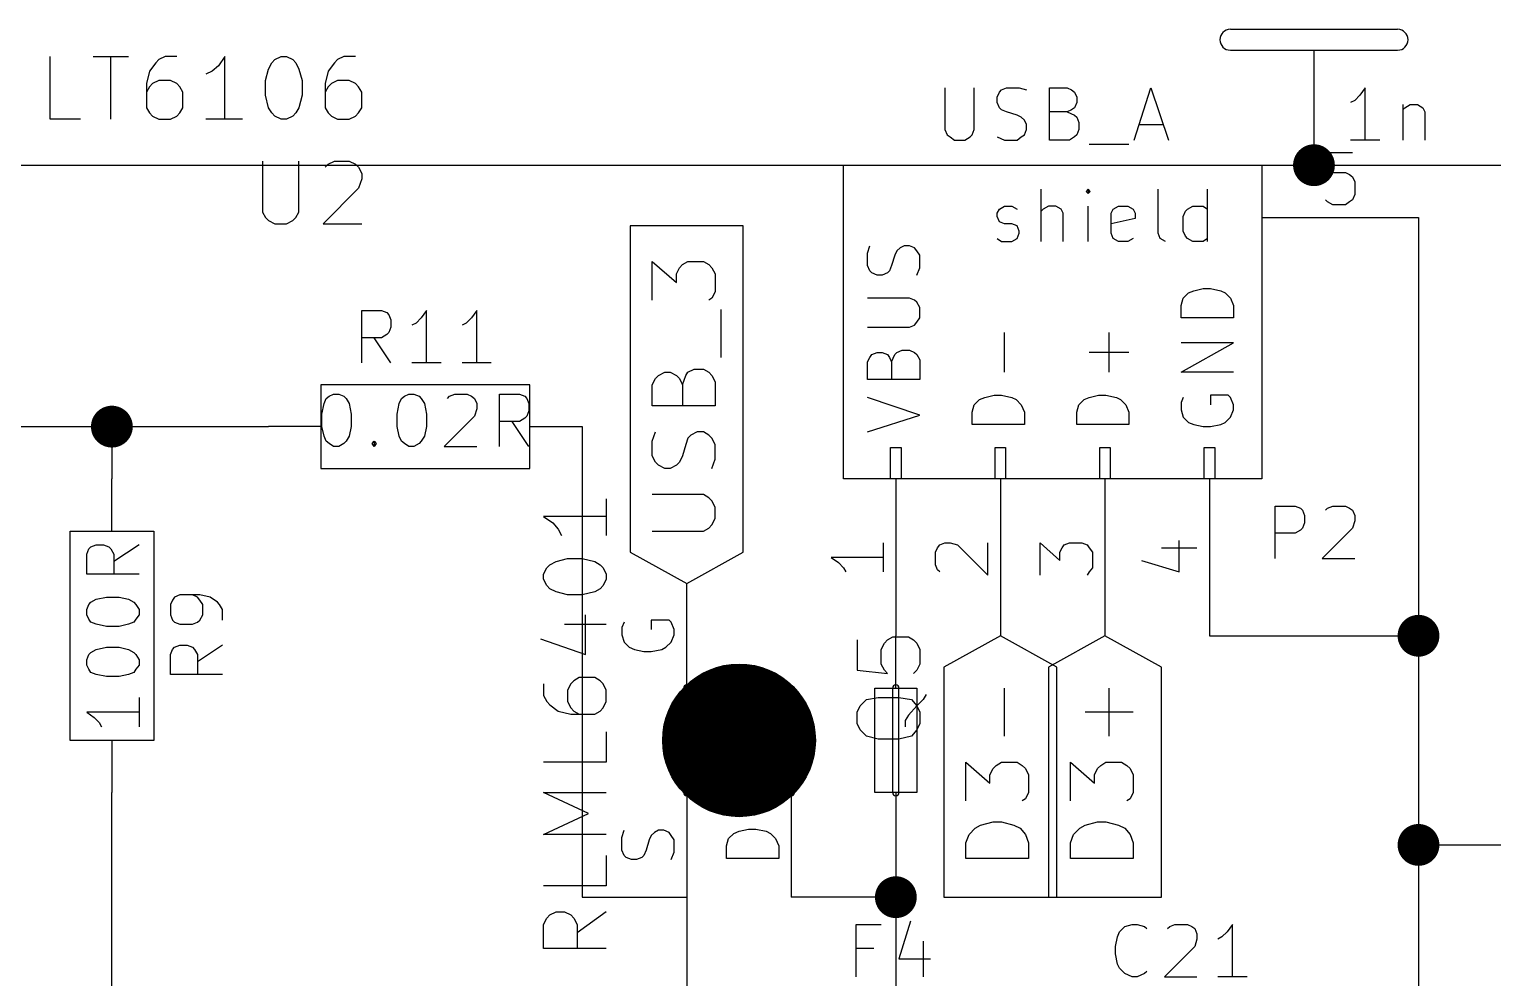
# Model space of a CAD drawing. Extents: x 10 to 287, y -200 to -10.
# Drawn here: x 189.76 to 225.32, y -83.24 to -60.2 of the extents above; entities that cross this region are included whole.
import ezdxf

# ---------------------------------------------------------------- set-up
doc = ezdxf.new("R2010")
doc.units = 0
doc.header["$MEASUREMENT"] = 0

msp = doc.modelspace()

# ---------------------------------------------------------------- linework, layer by layer
at = {"layer": 'Cyan 2'}
for p, q in [((190.271, -62.3824), (190.271, -60.8584)), ((191.313, -60.8584), (192.176, -60.8584)), ((191.745, -62.3824), (191.745, -60.8584)), ((192.837, -61.0108), (192.684, -61.214)), ((192.913, -60.9346), (192.837, -61.0108)), ((193.065, -60.8584), (192.913, -60.9346)), ((193.345, -60.8584), (193.065, -60.8584)), ((194.361, -61.087), (194.208, -61.214)), ((194.513, -60.8584), (194.361, -61.087)), ((194.513, -62.3824), (194.513, -60.8584)), ((195.504, -61.4426), (195.58, -61.1632)), ((195.58, -61.1632), (195.656, -61.0108)), ((195.656, -61.0108), (195.732, -60.9346)), ((195.732, -60.9346), (195.885, -60.8584)), ((195.885, -60.8584), (196.012, -60.8584)), ((196.012, -60.8584), (196.164, -60.9346)), ((196.164, -60.9346), (196.24, -61.0108)), ((196.24, -61.0108), (196.317, -61.1632)), ((196.317, -61.1632), (196.393, -61.4426)), ((197.18, -61.0108), (197.028, -61.214)), ((197.256, -60.9346), (197.18, -61.0108)), ((197.409, -60.8584), (197.256, -60.9346)), ((197.688, -60.8584), (197.409, -60.8584)), ((192.684, -61.214), (192.608, -61.5188)), ((192.608, -61.5188), (192.608, -62.103)), ((192.761, -61.5188), (192.684, -61.595)), ((192.913, -61.4426), (192.761, -61.5188)), ((193.192, -61.4426), (192.913, -61.4426)), ((193.345, -61.5188), (193.192, -61.4426)), ((193.421, -61.595), (193.345, -61.5188)), ((194.208, -61.214), (194.056, -61.2902)), ((195.504, -61.7982), (195.504, -61.4426)), ((196.393, -61.4426), (196.393, -61.7982)), ((197.028, -61.214), (196.952, -61.5188)), ((196.952, -61.5188), (196.952, -62.103)), ((197.104, -61.5188), (197.028, -61.595)), ((197.256, -61.4426), (197.104, -61.5188)), ((197.536, -61.4426), (197.256, -61.4426)), ((197.688, -61.5188), (197.536, -61.4426)), ((197.764, -61.595), (197.688, -61.5188)), ((192.684, -61.595), (192.608, -61.722)), ((193.497, -61.722), (193.421, -61.595)), ((193.497, -62.103), (193.497, -61.722)), ((195.58, -62.103), (195.504, -61.7982)), ((196.393, -61.7982), (196.317, -62.103)), ((197.028, -61.595), (196.952, -61.722)), ((197.841, -61.722), (197.764, -61.595)), ((197.841, -62.103), (197.841, -61.722)), ((212.014, -61.6204), (212.014, -62.6364)), ((212.725, -62.6364), (212.725, -61.6204)), ((213.284, -61.849), (213.335, -61.722)), ((213.284, -61.976), (213.284, -61.849)), ((213.335, -61.722), (213.385, -61.6712)), ((213.385, -61.6712), (213.512, -61.6204)), ((213.512, -61.6204), (213.817, -61.6204)), ((213.817, -61.6204), (213.995, -61.6712)), ((214.554, -62.8904), (214.554, -61.6204)), ((214.554, -61.6204), (214.986, -61.6204)), ((214.986, -61.6204), (215.087, -61.6712)), ((215.087, -61.6712), (215.163, -61.722)), ((215.163, -61.722), (215.214, -61.849)), ((215.214, -61.849), (215.214, -61.976)), ((216.611, -62.8904), (217.018, -61.6204)), ((217.018, -61.6204), (217.449, -62.8904)), ((222.098, -61.7982), (221.971, -61.9252)), ((222.225, -61.6204), (222.098, -61.7982)), ((222.225, -62.8904), (222.225, -61.6204)), ((192.608, -62.103), (192.684, -62.23)), ((192.684, -62.23), (192.761, -62.3062)), ((193.345, -62.3062), (193.421, -62.23)), ((193.421, -62.23), (193.497, -62.103)), ((195.656, -62.23), (195.58, -62.103)), ((195.732, -62.3062), (195.656, -62.23)), ((196.24, -62.23), (196.164, -62.3062)), ((196.317, -62.103), (196.24, -62.23)), ((196.952, -62.103), (197.028, -62.23)), ((197.028, -62.23), (197.104, -62.3062)), ((197.688, -62.3062), (197.764, -62.23)), ((197.764, -62.23), (197.841, -62.103)), ((213.335, -62.103), (213.284, -61.976)), ((213.385, -62.1538), (213.335, -62.103)), ((213.512, -62.2046), (213.385, -62.1538)), ((213.766, -62.2808), (213.512, -62.2046)), ((214.986, -62.2046), (214.554, -62.2046)), ((215.087, -62.1538), (214.986, -62.2046)), ((214.986, -62.2046), (215.163, -62.2808)), ((215.163, -62.103), (215.087, -62.1538)), ((215.214, -61.976), (215.163, -62.103)), ((221.971, -61.9252), (221.869, -61.976)), ((223.139, -62.0268), (223.139, -62.8904)), ((223.139, -62.1538), (223.19, -62.103)), ((223.19, -62.103), (223.317, -62.0268)), ((223.317, -62.0268), (223.495, -62.0268)), ((223.495, -62.0268), (223.622, -62.103)), ((223.622, -62.103), (223.672, -62.2046)), ((223.672, -62.2046), (223.672, -62.8904)), ((191.008, -62.3824), (190.271, -62.3824)), ((192.761, -62.3062), (192.913, -62.3824)), ((192.913, -62.3824), (193.192, -62.3824)), ((193.192, -62.3824), (193.345, -62.3062)), ((194.945, -62.3824), (194.056, -62.3824)), ((195.885, -62.3824), (195.732, -62.3062)), ((196.012, -62.3824), (195.885, -62.3824)), ((196.164, -62.3062), (196.012, -62.3824)), ((197.104, -62.3062), (197.256, -62.3824)), ((197.256, -62.3824), (197.536, -62.3824)), ((197.536, -62.3824), (197.688, -62.3062)), ((213.868, -62.3316), (213.766, -62.2808)), ((213.944, -62.4078), (213.868, -62.3316)), ((213.995, -62.5094), (213.944, -62.4078)), ((213.995, -62.6364), (213.995, -62.5094)), ((215.163, -62.2808), (215.214, -62.3316)), ((215.214, -62.3316), (215.265, -62.4586)), ((215.265, -62.4586), (215.265, -62.6364)), ((216.738, -62.5094), (217.322, -62.5094)), ((212.014, -62.6364), (212.065, -62.7634)), ((212.065, -62.7634), (212.141, -62.8142)), ((212.141, -62.8142), (212.242, -62.8904)), ((212.242, -62.8904), (212.496, -62.8904)), ((212.496, -62.8904), (212.623, -62.8142)), ((212.623, -62.8142), (212.674, -62.7634)), ((212.674, -62.7634), (212.725, -62.6364)), ((213.284, -62.8142), (213.462, -62.8904)), ((213.462, -62.8904), (213.766, -62.8904)), ((213.766, -62.8904), (213.868, -62.8142)), ((213.868, -62.8142), (213.944, -62.7634)), ((213.944, -62.7634), (213.995, -62.6364)), ((215.036, -62.8904), (214.554, -62.8904)), ((215.163, -62.8142), (215.036, -62.8904)), ((215.214, -62.7634), (215.163, -62.8142)), ((215.265, -62.6364), (215.214, -62.7634)), ((222.58, -62.8904), (221.869, -62.8904)), ((215.519, -62.992), (216.484, -62.992)), ((195.428, -63.3984), (195.428, -64.643)), ((196.317, -64.643), (196.317, -63.3984)), ((196.952, -63.5508), (197.028, -63.4746)), ((197.028, -63.4746), (197.18, -63.3984)), ((197.18, -63.3984), (197.536, -63.3984)), ((197.536, -63.3984), (197.688, -63.4746)), ((197.688, -63.4746), (197.764, -63.5508)), ((197.764, -63.5508), (197.841, -63.7032)), ((197.841, -63.8302), (197.764, -64.0588)), ((197.841, -63.7032), (197.841, -63.8302)), ((197.764, -64.0588), (196.901, -64.9224)), ((214.351, -65.3542), (214.351, -64.0842)), ((215.494, -64.0842), (215.443, -64.135)), ((215.443, -64.135), (215.494, -64.1858)), ((215.544, -64.135), (215.494, -64.0842)), ((215.494, -64.0842), (215.494, -64.1858)), ((215.494, -64.1858), (215.544, -64.135)), ((217.195, -65.151), (217.195, -64.0842)), ((218.389, -65.3542), (218.389, -64.0842)), ((195.428, -64.643), (195.504, -64.77)), ((196.24, -64.77), (196.317, -64.643)), ((213.284, -64.6684), (213.335, -64.5668)), ((213.284, -64.7446), (213.284, -64.6684)), ((213.335, -64.5668), (213.462, -64.4906)), ((213.462, -64.4906), (213.639, -64.4906)), ((213.639, -64.4906), (213.766, -64.5668)), ((214.401, -64.5668), (214.351, -64.6176)), ((214.528, -64.4906), (214.401, -64.5668)), ((214.706, -64.4906), (214.528, -64.4906)), ((214.833, -64.5668), (214.706, -64.4906)), ((214.884, -64.6684), (214.833, -64.5668)), ((214.884, -65.3542), (214.884, -64.6684)), ((215.494, -65.3542), (215.494, -64.4906)), ((216.052, -64.6684), (216.103, -64.5668)), ((216.052, -65.151), (216.052, -64.6684)), ((216.103, -64.5668), (216.23, -64.4906)), ((216.23, -64.4906), (216.459, -64.4906)), ((216.459, -64.4906), (216.586, -64.5668)), ((216.586, -64.5668), (216.637, -64.6684)), ((216.637, -64.6684), (216.637, -64.7954)), ((217.805, -64.7446), (217.856, -64.6176)), ((217.856, -64.6176), (217.907, -64.5668)), ((217.907, -64.5668), (218.034, -64.4906)), ((218.034, -64.4906), (218.288, -64.4906)), ((218.288, -64.4906), (218.389, -64.5668)), ((195.504, -64.77), (195.58, -64.8462)), ((195.58, -64.8462), (195.732, -64.9224)), ((195.732, -64.9224), (196.012, -64.9224)), ((196.012, -64.9224), (196.164, -64.8462)), ((196.164, -64.8462), (196.24, -64.77)), ((196.901, -64.9224), (197.841, -64.9224)), ((213.335, -64.8716), (213.284, -64.7446)), ((213.462, -64.9224), (213.335, -64.8716)), ((213.639, -64.9224), (213.462, -64.9224)), ((213.766, -64.9732), (213.639, -64.9224)), ((213.817, -65.1002), (213.766, -64.9732)), ((216.637, -64.7954), (216.052, -64.9224)), ((217.805, -65.1002), (217.805, -64.7446)), ((213.284, -65.278), (213.385, -65.3542)), ((213.385, -65.3542), (213.639, -65.3542)), ((213.639, -65.3542), (213.766, -65.278)), ((213.766, -65.278), (213.817, -65.151)), ((213.817, -65.151), (213.817, -65.1002)), ((216.103, -65.278), (216.052, -65.151)), ((216.23, -65.3542), (216.103, -65.278)), ((216.459, -65.3542), (216.23, -65.3542)), ((216.586, -65.278), (216.459, -65.3542)), ((217.246, -65.278), (217.195, -65.151)), ((217.373, -65.3542), (217.246, -65.278)), ((217.856, -65.2272), (217.805, -65.1002)), ((217.907, -65.278), (217.856, -65.2272)), ((218.034, -65.3542), (217.907, -65.278)), ((218.288, -65.3542), (218.034, -65.3542)), ((218.389, -65.278), (218.288, -65.3542)), ((210.134, -65.6336), (210.185, -65.4558)), ((210.134, -65.9384), (210.134, -65.6336)), ((210.795, -65.6844), (210.718, -65.9384)), ((210.845, -65.5828), (210.795, -65.6844)), ((210.922, -65.5066), (210.845, -65.5828)), ((211.023, -65.4558), (210.922, -65.5066)), ((211.15, -65.4558), (211.023, -65.4558)), ((211.277, -65.5066), (211.15, -65.4558)), ((211.328, -65.5828), (211.277, -65.5066)), ((211.404, -65.6844), (211.328, -65.5828)), ((211.404, -65.9892), (211.404, -65.6844)), ((210.185, -66.0654), (210.134, -65.9384)), ((210.236, -66.1162), (210.185, -66.0654)), ((210.363, -66.167), (210.236, -66.1162)), ((210.617, -66.1162), (210.49, -66.167)), ((210.668, -66.0654), (210.617, -66.1162)), ((210.718, -65.9384), (210.668, -66.0654)), ((211.328, -66.167), (211.404, -65.9892)), ((210.49, -66.167), (210.363, -66.167)), ((218.059, -66.548), (218.288, -66.4972)), ((218.288, -66.4972), (218.465, -66.4972)), ((218.465, -66.4972), (218.719, -66.548)), ((211.15, -66.7258), (210.134, -66.7258)), ((211.277, -66.7766), (211.15, -66.7258)), ((211.328, -66.8274), (211.277, -66.7766)), ((211.404, -66.9544), (211.328, -66.8274)), ((217.754, -66.9036), (217.805, -66.7258)), ((217.805, -66.7258), (217.932, -66.5988)), ((217.932, -66.5988), (218.059, -66.548)), ((218.719, -66.548), (218.821, -66.5988)), ((218.821, -66.5988), (218.948, -66.7258)), ((218.948, -66.7258), (219.024, -66.9036)), ((197.841, -68.3006), (197.841, -67.0306)), ((197.841, -67.0306), (198.323, -67.0306)), ((198.323, -67.0306), (198.45, -67.0814)), ((198.45, -67.0814), (198.501, -67.1322)), ((198.501, -67.1322), (198.552, -67.2592)), ((199.288, -67.2084), (199.161, -67.3354)), ((199.415, -67.0306), (199.288, -67.2084)), ((199.415, -68.3006), (199.415, -67.0306)), ((200.508, -67.2084), (200.381, -67.3354)), ((200.635, -67.0306), (200.508, -67.2084)), ((200.635, -68.3006), (200.635, -67.0306)), ((211.328, -67.31), (211.404, -67.2084)), ((211.404, -67.2084), (211.404, -66.9544)), ((217.754, -67.2084), (217.754, -66.9036)), ((219.024, -67.2084), (217.754, -67.2084)), ((219.024, -66.9036), (219.024, -67.2084)), ((198.501, -67.564), (198.45, -67.6148)), ((198.552, -67.437), (198.501, -67.564)), ((198.552, -67.2592), (198.552, -67.437)), ((199.161, -67.3354), (199.06, -67.3862)), ((200.381, -67.3354), (200.279, -67.3862)), ((210.134, -67.437), (211.15, -67.437)), ((211.15, -67.437), (211.277, -67.3862)), ((211.277, -67.3862), (211.328, -67.31)), ((213.462, -68.5292), (213.462, -67.564)), ((216.002, -68.5292), (216.002, -67.564)), ((198.323, -67.691), (197.841, -67.691)), ((198.552, -68.3006), (198.145, -67.691)), ((198.45, -67.6148), (198.323, -67.691)), ((217.754, -68.5292), (219.024, -67.818)), ((219.024, -67.818), (217.754, -67.818)), ((210.134, -68.2752), (210.185, -68.1736)), ((210.134, -68.707), (210.134, -68.2752)), ((210.185, -68.1736), (210.236, -68.0974)), ((210.236, -68.0974), (210.363, -68.0466)), ((210.363, -68.0466), (210.49, -68.0466)), ((210.49, -68.0466), (210.617, -68.0974)), ((210.617, -68.0974), (210.668, -68.1736)), ((210.668, -68.1736), (210.718, -68.2752)), ((210.718, -68.2752), (210.795, -68.0974)), ((210.718, -68.2752), (210.718, -68.707)), ((210.795, -68.0974), (210.845, -68.0466)), ((210.845, -68.0466), (210.972, -67.9958)), ((210.972, -67.9958), (211.15, -67.9958)), ((211.15, -67.9958), (211.277, -68.0466)), ((211.277, -68.0466), (211.328, -68.0974)), ((211.328, -68.0974), (211.404, -68.2244)), ((211.404, -68.2244), (211.404, -68.707)), ((216.484, -68.0466), (215.519, -68.0466)), ((199.771, -68.3006), (199.06, -68.3006)), ((200.99, -68.3006), (200.279, -68.3006)), ((219.024, -68.5292), (217.754, -68.5292)), ((211.404, -68.707), (210.134, -68.707)), ((196.875, -69.5452), (196.926, -69.2912)), ((196.926, -69.2912), (196.977, -69.1642)), ((196.977, -69.1642), (197.053, -69.1134)), ((197.053, -69.1134), (197.155, -69.0626)), ((197.155, -69.0626), (197.282, -69.0626)), ((197.282, -69.0626), (197.409, -69.1134)), ((197.409, -69.1134), (197.46, -69.1642)), ((197.46, -69.1642), (197.536, -69.2912)), ((197.536, -69.2912), (197.587, -69.5452)), ((198.704, -69.5452), (198.755, -69.2912)), ((198.755, -69.2912), (198.806, -69.1642)), ((198.806, -69.1642), (198.882, -69.1134)), ((198.882, -69.1134), (198.984, -69.0626)), ((198.984, -69.0626), (199.111, -69.0626)), ((199.111, -69.0626), (199.238, -69.1134)), ((199.238, -69.1134), (199.288, -69.1642)), ((199.288, -69.1642), (199.365, -69.2912)), ((199.365, -69.2912), (199.415, -69.5452)), ((199.923, -69.1642), (199.974, -69.1134)), ((199.974, -69.1134), (200.101, -69.0626)), ((200.101, -69.0626), (200.406, -69.0626)), ((200.406, -69.0626), (200.508, -69.1134)), ((200.508, -69.1134), (200.584, -69.1642)), ((200.584, -69.1642), (200.635, -69.2912)), ((200.635, -69.2912), (200.635, -69.4182)), ((201.193, -70.3326), (201.193, -69.0626)), ((201.193, -69.0626), (201.676, -69.0626)), ((201.676, -69.0626), (201.803, -69.1134)), ((201.803, -69.1134), (201.854, -69.1642)), ((201.854, -69.1642), (201.905, -69.2912)), ((201.905, -69.2912), (201.905, -69.469)), ((211.404, -69.5706), (210.134, -69.1388)), ((212.674, -69.4944), (212.725, -69.3166)), ((212.725, -69.3166), (212.852, -69.1896)), ((212.852, -69.1896), (212.979, -69.1388)), ((212.979, -69.1388), (213.208, -69.088)), ((213.208, -69.088), (213.385, -69.088)), ((213.385, -69.088), (213.639, -69.1388)), ((213.639, -69.1388), (213.741, -69.1896)), ((213.741, -69.1896), (213.868, -69.3166)), ((213.868, -69.3166), (213.944, -69.4944)), ((215.214, -69.4944), (215.265, -69.3166)), ((215.265, -69.3166), (215.392, -69.1896)), ((215.392, -69.1896), (215.519, -69.1388)), ((215.519, -69.1388), (215.748, -69.088)), ((215.748, -69.088), (215.925, -69.088)), ((215.925, -69.088), (216.179, -69.1388)), ((216.179, -69.1388), (216.281, -69.1896)), ((216.281, -69.1896), (216.408, -69.3166)), ((216.408, -69.3166), (216.484, -69.4944)), ((217.805, -69.1388), (217.754, -69.2658)), ((217.754, -69.2658), (217.754, -69.4436)), ((218.897, -69.088), (218.465, -69.088)), ((218.465, -69.088), (218.465, -69.3166)), ((218.948, -69.1388), (218.897, -69.088)), ((219.024, -69.3166), (218.948, -69.1388)), ((219.024, -69.4436), (219.024, -69.3166)), ((196.875, -69.85), (196.875, -69.5452)), ((197.587, -69.5452), (197.587, -69.85)), ((198.704, -69.85), (198.704, -69.5452)), ((199.415, -69.5452), (199.415, -69.85)), ((200.584, -69.596), (199.847, -70.3326)), ((200.635, -69.4182), (200.584, -69.596)), ((201.803, -69.6468), (201.676, -69.723)), ((201.854, -69.596), (201.803, -69.6468)), ((201.905, -69.469), (201.854, -69.596)), ((210.134, -69.977), (211.404, -69.5706)), ((212.674, -69.7992), (212.674, -69.4944)), ((213.944, -69.4944), (213.944, -69.7992)), ((215.214, -69.7992), (215.214, -69.4944)), ((216.484, -69.4944), (216.484, -69.7992)), ((217.754, -69.4436), (217.805, -69.6214)), ((217.805, -69.6214), (217.932, -69.7484)), ((218.821, -69.7484), (218.948, -69.6214)), ((218.948, -69.6214), (219.024, -69.4436)), ((196.926, -70.0786), (196.875, -69.85)), ((197.587, -69.85), (197.536, -70.0786)), ((198.755, -70.0786), (198.704, -69.85)), ((199.415, -69.85), (199.365, -70.0786)), ((201.676, -69.723), (201.193, -69.723)), ((201.905, -70.3326), (201.498, -69.723)), ((213.944, -69.7992), (212.674, -69.7992)), ((216.484, -69.7992), (215.214, -69.7992)), ((217.932, -69.7484), (218.059, -69.7992)), ((218.059, -69.7992), (218.288, -69.85)), ((218.288, -69.85), (218.465, -69.85)), ((218.465, -69.85), (218.719, -69.7992)), ((218.719, -69.7992), (218.821, -69.7484)), ((196.977, -70.2056), (196.926, -70.0786)), ((197.053, -70.2564), (196.977, -70.2056)), ((197.155, -70.3326), (197.053, -70.2564)), ((197.282, -70.3326), (197.155, -70.3326)), ((197.409, -70.2564), (197.282, -70.3326)), ((197.46, -70.2056), (197.409, -70.2564)), ((197.536, -70.0786), (197.46, -70.2056)), ((198.095, -70.2564), (198.145, -70.2056)), ((198.145, -70.3326), (198.095, -70.2564)), ((198.145, -70.2056), (198.196, -70.2564)), ((198.145, -70.2056), (198.145, -70.3326)), ((198.196, -70.2564), (198.145, -70.3326)), ((198.806, -70.2056), (198.755, -70.0786)), ((198.882, -70.2564), (198.806, -70.2056)), ((198.984, -70.3326), (198.882, -70.2564)), ((199.111, -70.3326), (198.984, -70.3326)), ((199.238, -70.2564), (199.111, -70.3326)), ((199.288, -70.2056), (199.238, -70.2564)), ((199.365, -70.0786), (199.288, -70.2056)), ((199.847, -70.3326), (200.635, -70.3326)), ((203.784, -71.6026), (203.784, -72.4916)), ((220.04, -73.0504), (220.04, -71.7804)), ((220.04, -71.7804), (220.523, -71.7804)), ((220.523, -71.7804), (220.65, -71.8312)), ((220.65, -71.8312), (220.701, -71.882)), ((221.259, -71.882), (221.31, -71.8312)), ((221.31, -71.8312), (221.437, -71.7804)), ((221.437, -71.7804), (221.742, -71.7804)), ((221.742, -71.7804), (221.844, -71.8312)), ((221.844, -71.8312), (221.92, -71.882)), ((203.784, -72.0344), (202.26, -72.0344)), ((202.26, -72.0344), (202.489, -72.1868)), ((202.489, -72.1868), (202.616, -72.3392)), ((220.701, -71.882), (220.751, -72.009)), ((220.751, -72.1868), (220.701, -72.3138)), ((220.751, -72.009), (220.751, -72.1868)), ((221.92, -71.882), (221.971, -72.009)), ((221.971, -72.136), (221.92, -72.3138)), ((221.971, -72.009), (221.971, -72.136)), ((202.616, -72.3392), (202.692, -72.4916)), ((220.523, -72.4408), (220.04, -72.4408)), ((220.65, -72.3646), (220.523, -72.4408)), ((220.701, -72.3138), (220.65, -72.3646)), ((221.92, -72.3138), (221.183, -73.0504)), ((191.16, -72.9488), (191.211, -72.8218)), ((191.211, -72.8218), (191.262, -72.771)), ((191.262, -72.771), (191.389, -72.7202)), ((191.389, -72.7202), (191.567, -72.7202)), ((191.567, -72.7202), (191.694, -72.771)), ((191.694, -72.771), (191.745, -72.8218)), ((191.745, -72.8218), (191.821, -72.9488)), ((192.43, -72.7202), (191.821, -73.1266)), ((191.16, -73.4314), (191.16, -72.9488)), ((191.821, -72.9488), (191.821, -73.4314)), ((202.336, -73.279), (202.413, -73.2028)), ((202.413, -73.2028), (202.565, -73.1266)), ((202.565, -73.1266), (202.844, -73.0504)), ((202.844, -73.0504), (203.2, -73.0504)), ((203.2, -73.0504), (203.505, -73.1266)), ((203.505, -73.1266), (203.632, -73.2028)), ((203.632, -73.2028), (203.708, -73.279)), ((221.183, -73.0504), (221.971, -73.0504)), ((192.43, -73.4314), (191.16, -73.4314)), ((202.26, -73.4314), (202.336, -73.279)), ((202.26, -73.5584), (202.26, -73.4314)), ((202.336, -73.7108), (202.26, -73.5584)), ((203.708, -73.279), (203.784, -73.4314)), ((203.784, -73.5584), (203.708, -73.7108)), ((203.784, -73.4314), (203.784, -73.5584)), ((193.421, -73.9394), (193.294, -73.9902)), ((193.904, -73.9394), (193.421, -73.9394)), ((193.853, -73.9902), (193.726, -73.9394)), ((194.158, -73.9902), (193.904, -73.9394)), ((202.413, -73.787), (202.336, -73.7108)), ((202.565, -73.8632), (202.413, -73.787)), ((202.844, -73.9394), (202.565, -73.8632)), ((203.2, -73.9394), (202.844, -73.9394)), ((203.505, -73.8632), (203.2, -73.9394)), ((203.632, -73.787), (203.505, -73.8632)), ((203.708, -73.7108), (203.632, -73.787)), ((191.16, -74.295), (191.211, -74.168)), ((191.16, -74.422), (191.16, -74.295)), ((191.211, -74.168), (191.262, -74.1172)), ((191.262, -74.1172), (191.389, -74.041)), ((191.389, -74.041), (191.643, -73.9902)), ((191.643, -73.9902), (191.948, -73.9902)), ((191.948, -73.9902), (192.176, -74.041)), ((192.176, -74.041), (192.303, -74.1172)), ((192.303, -74.1172), (192.354, -74.168)), ((192.354, -74.168), (192.43, -74.295)), ((192.43, -74.295), (192.43, -74.422)), ((193.243, -74.0664), (193.192, -74.168)), ((193.192, -74.168), (193.192, -74.422)), ((193.294, -73.9902), (193.243, -74.0664)), ((193.904, -74.0664), (193.853, -73.9902)), ((193.98, -74.168), (193.904, -74.0664)), ((193.98, -74.422), (193.98, -74.168)), ((194.335, -74.1172), (194.158, -73.9902)), ((194.386, -74.168), (194.335, -74.1172)), ((194.462, -74.295), (194.386, -74.168)), ((194.462, -74.549), (194.462, -74.295)), ((191.211, -74.5236), (191.16, -74.422)), ((191.262, -74.5998), (191.211, -74.5236)), ((191.389, -74.6506), (191.262, -74.5998)), ((191.643, -74.7014), (191.389, -74.6506)), ((192.176, -74.6506), (191.948, -74.7014)), ((192.303, -74.5998), (192.176, -74.6506)), ((192.354, -74.5236), (192.303, -74.5998)), ((192.43, -74.422), (192.354, -74.5236)), ((193.192, -74.422), (193.243, -74.549)), ((193.243, -74.549), (193.294, -74.5998)), ((193.294, -74.5998), (193.421, -74.6506)), ((193.421, -74.6506), (193.726, -74.6506)), ((193.726, -74.6506), (193.853, -74.5998)), ((193.853, -74.5998), (193.904, -74.549)), ((193.904, -74.549), (193.98, -74.422)), ((202.768, -74.6506), (203.784, -74.6506)), ((203.276, -75.3872), (203.276, -74.422)), ((204.216, -74.5998), (204.165, -74.7268)), ((205.308, -74.549), (204.876, -74.549)), ((204.876, -74.549), (204.876, -74.7776)), ((205.359, -74.5998), (205.308, -74.549)), ((205.435, -74.7776), (205.359, -74.5998)), ((191.948, -74.7014), (191.643, -74.7014)), ((202.184, -75.0062), (203.276, -75.3872)), ((204.165, -74.7268), (204.165, -74.9046)), ((204.165, -74.9046), (204.216, -75.0824)), ((205.359, -75.0824), (205.435, -74.9046)), ((205.435, -74.9046), (205.435, -74.7776)), ((209.88, -75.0316), (209.88, -75.7682)), ((210.541, -75.1078), (210.617, -75.0316)), ((210.617, -75.0316), (210.744, -74.9554)), ((210.744, -74.9554), (211.125, -74.9554)), ((211.125, -74.9554), (211.252, -75.0316)), ((211.252, -75.0316), (211.328, -75.1078)), ((191.16, -75.5142), (191.211, -75.3872)), ((191.211, -75.3872), (191.262, -75.3364)), ((191.262, -75.3364), (191.389, -75.2602)), ((191.389, -75.2602), (191.643, -75.2094)), ((191.643, -75.2094), (191.948, -75.2094)), ((191.948, -75.2094), (192.176, -75.2602)), ((192.176, -75.2602), (192.303, -75.3364)), ((192.303, -75.3364), (192.354, -75.3872)), ((192.354, -75.3872), (192.43, -75.5142)), ((193.192, -75.3872), (193.243, -75.2602)), ((193.192, -75.8698), (193.192, -75.3872)), ((193.243, -75.2602), (193.294, -75.2094)), ((193.294, -75.2094), (193.421, -75.1586)), ((193.421, -75.1586), (193.599, -75.1586)), ((193.599, -75.1586), (193.726, -75.2094)), ((193.726, -75.2094), (193.777, -75.2602)), ((193.777, -75.2602), (193.853, -75.3872)), ((194.462, -75.1586), (193.853, -75.565)), ((193.853, -75.3872), (193.853, -75.8698)), ((204.216, -75.0824), (204.343, -75.2094)), ((204.343, -75.2094), (204.47, -75.2602)), ((204.47, -75.2602), (204.699, -75.311)), ((204.699, -75.311), (204.876, -75.311)), ((204.876, -75.311), (205.13, -75.2602)), ((205.13, -75.2602), (205.232, -75.2094)), ((205.232, -75.2094), (205.359, -75.0824)), ((210.464, -75.2602), (210.541, -75.1078)), ((210.464, -75.6158), (210.464, -75.2602)), ((211.328, -75.1078), (211.404, -75.2602)), ((211.404, -75.2602), (211.404, -75.6158)), ((191.16, -75.6412), (191.16, -75.5142)), ((191.211, -75.7428), (191.16, -75.6412)), ((191.262, -75.819), (191.211, -75.7428)), ((192.354, -75.7428), (192.303, -75.819)), ((192.43, -75.6412), (192.354, -75.7428)), ((192.43, -75.5142), (192.43, -75.6412)), ((210.541, -75.7682), (210.464, -75.6158)), ((211.404, -75.6158), (211.328, -75.7682)), ((191.389, -75.8698), (191.262, -75.819)), ((191.643, -75.9206), (191.389, -75.8698)), ((191.948, -75.9206), (191.643, -75.9206)), ((192.176, -75.8698), (191.948, -75.9206)), ((192.303, -75.819), (192.176, -75.8698)), ((194.462, -75.8698), (193.192, -75.8698)), ((202.26, -76.0984), (202.26, -76.3778)), ((202.921, -76.0984), (202.844, -76.2508)), ((202.997, -76.0222), (202.921, -76.0984)), ((203.124, -75.946), (202.997, -76.0222)), ((203.505, -75.946), (203.124, -75.946)), ((203.632, -76.0222), (203.505, -75.946)), ((203.708, -76.0984), (203.632, -76.0222)), ((203.784, -76.2508), (203.708, -76.0984)), ((209.88, -75.7682), (210.617, -75.8444)), ((210.617, -75.8444), (210.541, -75.7682)), ((211.328, -75.7682), (211.252, -75.8444)), ((192.43, -76.4286), (192.43, -77.1398)), ((202.26, -76.3778), (202.336, -76.5302)), ((202.844, -76.2508), (202.844, -76.5302)), ((203.784, -76.5302), (203.784, -76.2508)), ((210.109, -76.4794), (210.388, -76.4286)), ((210.388, -76.4286), (210.896, -76.4286)), ((210.896, -76.4286), (211.201, -76.4794)), ((211.557, -76.3524), (211.48, -76.4794)), ((192.43, -76.7842), (191.16, -76.7842)), ((191.16, -76.7842), (191.338, -76.9112)), ((202.336, -76.5302), (202.413, -76.6064)), ((202.413, -76.6064), (202.616, -76.7588)), ((202.616, -76.7588), (202.921, -76.835)), ((202.844, -76.5302), (202.921, -76.6826)), ((202.921, -76.6826), (202.997, -76.7588)), ((202.997, -76.7588), (203.124, -76.835)), ((203.505, -76.835), (203.632, -76.7588)), ((203.632, -76.7588), (203.708, -76.6826)), ((203.708, -76.6826), (203.784, -76.5302)), ((209.88, -76.7842), (209.956, -76.6318)), ((209.88, -77.0636), (209.88, -76.7842)), ((209.956, -76.6318), (210.109, -76.4794)), ((211.328, -76.6318), (211.125, -76.8604)), ((211.201, -76.4794), (211.328, -76.6318)), ((211.48, -76.4794), (211.328, -76.6318)), ((211.328, -76.6318), (211.404, -76.7842)), ((211.404, -76.7842), (211.404, -77.0636)), ((191.338, -76.9112), (191.465, -77.0382)), ((191.465, -77.0382), (191.516, -77.1398)), ((202.921, -76.835), (203.505, -76.835)), ((209.956, -77.216), (209.88, -77.0636)), ((211.125, -76.8604), (211.049, -76.9874)), ((211.049, -76.9874), (211.049, -77.1398)), ((211.404, -77.0636), (211.328, -77.216)), ((203.784, -77.2668), (203.784, -78.0034)), ((210.109, -77.3684), (209.956, -77.216)), ((210.388, -77.4446), (210.109, -77.3684)), ((210.896, -77.4446), (210.388, -77.4446)), ((211.201, -77.3684), (210.896, -77.4446)), ((211.328, -77.216), (211.201, -77.3684)), ((203.784, -78.0034), (202.26, -78.0034)), ((203.352, -79.248), (202.26, -78.74)), ((202.26, -78.74), (203.784, -78.74)), ((202.26, -79.756), (203.352, -79.248)), ((204.165, -79.8322), (204.216, -79.6544)), ((205.054, -79.6544), (204.953, -79.7052)), ((205.181, -79.6544), (205.054, -79.6544)), ((205.308, -79.7052), (205.181, -79.6544)), ((207.01, -79.6798), (207.239, -79.629)), ((207.239, -79.629), (207.416, -79.629)), ((207.416, -79.629), (207.67, -79.6798)), ((203.784, -79.756), (202.26, -79.756)), ((204.165, -80.137), (204.165, -79.8322)), ((204.826, -79.883), (204.749, -80.137)), ((204.876, -79.7814), (204.826, -79.883)), ((204.953, -79.7052), (204.876, -79.7814)), ((205.359, -79.7814), (205.308, -79.7052)), ((205.435, -79.883), (205.359, -79.7814)), ((205.435, -80.1878), (205.435, -79.883)), ((206.705, -80.0354), (206.756, -79.8576)), ((206.756, -79.8576), (206.883, -79.7306)), ((206.883, -79.7306), (207.01, -79.6798)), ((207.67, -79.6798), (207.772, -79.7306)), ((207.772, -79.7306), (207.899, -79.8576)), ((207.899, -79.8576), (207.975, -80.0354)), ((203.784, -80.264), (203.784, -81.0006)), ((204.216, -80.264), (204.165, -80.137)), ((204.267, -80.3148), (204.216, -80.264)), ((204.394, -80.3656), (204.267, -80.3148)), ((204.521, -80.3656), (204.394, -80.3656)), ((204.648, -80.3148), (204.521, -80.3656)), ((204.699, -80.264), (204.648, -80.3148)), ((204.749, -80.137), (204.699, -80.264)), ((205.359, -80.3656), (205.435, -80.1878)), ((206.705, -80.3402), (206.705, -80.0354)), ((207.975, -80.3402), (206.705, -80.3402)), ((207.975, -80.0354), (207.975, -80.3402)), ((203.784, -81.0006), (202.26, -81.0006)), ((202.26, -81.9404), (202.336, -81.788)), ((202.336, -81.788), (202.413, -81.7118)), ((202.413, -81.7118), (202.565, -81.6356)), ((202.565, -81.6356), (202.768, -81.6356)), ((202.768, -81.6356), (202.921, -81.7118)), ((202.921, -81.7118), (202.997, -81.788)), ((202.997, -81.788), (203.073, -81.9404)), ((203.784, -81.6356), (203.073, -82.1436)), ((202.26, -82.5246), (202.26, -81.9404)), ((203.073, -81.9404), (203.073, -82.5246)), ((209.855, -83.2104), (209.855, -81.9404)), ((209.855, -81.9404), (210.464, -81.9404)), ((211.176, -81.8642), (210.896, -82.7786)), ((216.205, -82.2452), (216.256, -82.1182)), ((216.256, -82.1182), (216.383, -81.9912)), ((216.383, -81.9912), (216.56, -81.9404)), ((216.56, -81.9404), (216.687, -81.9404)), ((216.687, -81.9404), (216.865, -81.9912)), ((216.865, -81.9912), (216.916, -82.042)), ((217.424, -82.042), (217.475, -81.9912)), ((217.475, -81.9912), (217.602, -81.9404)), ((217.602, -81.9404), (217.907, -81.9404)), ((217.907, -81.9404), (218.008, -81.9912)), ((218.008, -81.9912), (218.084, -82.042)), ((218.084, -82.042), (218.135, -82.169)), ((218.872, -82.1182), (218.745, -82.2452)), ((218.999, -81.9404), (218.872, -82.1182)), ((218.999, -83.2104), (218.999, -81.9404)), ((211.48, -82.3468), (211.48, -83.2104)), ((216.154, -82.4738), (216.205, -82.2452)), ((216.154, -82.6516), (216.154, -82.4738)), ((218.084, -82.4738), (217.348, -83.2104)), ((218.135, -82.296), (218.084, -82.4738)), ((218.135, -82.169), (218.135, -82.296)), ((218.745, -82.2452), (218.643, -82.296)), ((203.784, -82.5246), (202.26, -82.5246)), ((210.287, -82.5246), (209.855, -82.5246)), ((210.896, -82.7786), (211.658, -82.7786)), ((216.205, -82.9056), (216.154, -82.6516)), ((216.256, -83.0072), (216.205, -82.9056)), ((216.383, -83.1342), (216.256, -83.0072)), ((216.56, -83.2104), (216.383, -83.1342)), ((216.687, -83.2104), (216.56, -83.2104)), ((216.865, -83.1342), (216.687, -83.2104)), ((216.916, -83.0834), (216.865, -83.1342)), ((217.348, -83.2104), (218.135, -83.2104)), ((219.354, -83.2104), (218.643, -83.2104))]:
    msp.add_line(p, q, dxfattribs=at)
at = {"layer": 'Green 2'}
for p, q in [((167.64, -63.5), (238.76, -63.5)), ((223.52, -64.77), (223.52, -85.09)), ((185.42, -69.85), (195.58, -69.85)), ((191.77, -69.85), (191.77, -71.12)), ((203.2, -69.85), (203.2, -81.28)), ((218.44, -74.93), (223.52, -74.93)), ((191.77, -85.09), (191.77, -78.74)), ((210.82, -80.01), (210.82, -85.09)), ((223.52, -80.01), (240.03, -80.01)), ((203.2, -81.28), (205.74, -81.28)), ((205.74, -81.28), (205.74, -83.82)), ((210.82, -81.28), (208.28, -81.28))]:
    msp.add_line(p, q, dxfattribs=at)
at = {"layer": 'Green 2', "const_width": 0.508}
for points in [[(220.726, -63.5, 1), (221.234, -63.5, 1)], [(191.516, -69.85, 1), (192.024, -69.85, 1)], [(223.266, -74.93, 1), (223.774, -74.93, 1)], [(223.266, -80.01, 1), (223.774, -80.01, 1)], [(210.566, -81.28, 1), (211.074, -81.28, 1)]]:
    msp.add_lwpolyline(points, format="xyb", close=True, dxfattribs=at)
at = {"layer": 'L.Yellow', "const_width": 1.8542}
msp.add_lwpolyline([(206.083, -77.47, 1), (207.937, -77.47, 1)], format="xyb", close=True, dxfattribs=at)
at = {"layer": 'Red 2'}
for p, q in [((218.948, -60.198), (223.012, -60.198)), ((218.948, -60.706), (223.012, -60.706)), ((220.98, -60.706), (220.98, -63.5)), ((221.31, -63.1952), (221.259, -63.7794)), ((221.92, -63.1952), (221.31, -63.1952)), ((209.55, -71.12), (209.55, -63.5)), ((209.55, -63.5), (219.71, -63.5)), ((219.71, -63.5), (219.71, -71.12)), ((221.259, -63.7794), (221.31, -63.7286)), ((221.31, -63.7286), (221.437, -63.6778)), ((221.437, -63.6778), (221.742, -63.6778)), ((221.742, -63.6778), (221.844, -63.7286)), ((221.844, -63.7286), (221.92, -63.7794)), ((221.92, -63.7794), (221.971, -63.9064)), ((221.971, -63.9064), (221.971, -64.2112)), ((221.31, -64.389), (221.259, -64.3382)), ((221.92, -64.3382), (221.844, -64.389)), ((221.971, -64.2112), (221.92, -64.3382)), ((221.437, -64.4652), (221.31, -64.389)), ((221.742, -64.4652), (221.437, -64.4652)), ((221.844, -64.389), (221.742, -64.4652)), ((205.74, -64.9732), (204.368, -64.9732)), ((204.368, -64.9732), (204.368, -72.898)), ((207.112, -64.9732), (205.74, -64.9732)), ((207.112, -72.898), (207.112, -64.9732)), ((219.71, -64.77), (223.52, -64.77)), ((204.902, -66.7766), (204.902, -65.8368)), ((204.902, -65.8368), (205.486, -66.3448)), ((205.486, -66.1416), (205.562, -65.9892)), ((205.486, -66.3448), (205.486, -66.1416)), ((205.562, -65.9892), (205.638, -65.913)), ((205.638, -65.913), (205.765, -65.8368)), ((205.765, -65.8368), (206.146, -65.8368)), ((206.146, -65.8368), (206.273, -65.913)), ((206.273, -65.913), (206.35, -65.9892)), ((206.35, -65.9892), (206.426, -66.1416)), ((206.426, -66.1416), (206.426, -66.5734)), ((206.35, -66.7258), (206.273, -66.7766)), ((206.426, -66.5734), (206.35, -66.7258)), ((206.578, -68.1736), (206.578, -67.0052)), ((204.978, -68.6816), (205.054, -68.6054)), ((205.054, -68.6054), (205.207, -68.5292)), ((205.207, -68.5292), (205.334, -68.5292)), ((205.334, -68.5292), (205.486, -68.6054)), ((205.486, -68.6054), (205.562, -68.6816)), ((205.638, -68.834), (205.715, -68.6054)), ((205.715, -68.6054), (205.765, -68.5292)), ((205.765, -68.5292), (205.918, -68.453)), ((205.918, -68.453), (206.146, -68.453)), ((206.146, -68.453), (206.273, -68.5292)), ((206.273, -68.5292), (206.35, -68.6054)), ((206.35, -68.6054), (206.426, -68.7578)), ((201.93, -68.834), (196.85, -68.834)), ((196.85, -68.834), (196.85, -70.866)), ((201.93, -70.866), (201.93, -68.834)), ((204.902, -68.834), (204.978, -68.6816)), ((204.902, -69.342), (204.902, -68.834)), ((205.562, -68.6816), (205.638, -68.834)), ((205.638, -68.834), (205.638, -69.342)), ((206.426, -68.7578), (206.426, -69.342)), ((206.426, -69.342), (204.902, -69.342)), ((196.85, -69.85), (195.58, -69.85)), ((201.93, -69.85), (203.2, -69.85)), ((204.902, -70.2056), (204.978, -69.977)), ((205.842, -70.0532), (205.765, -70.1294)), ((205.994, -69.977), (205.842, -70.0532)), ((206.146, -69.977), (205.994, -69.977)), ((206.273, -70.0532), (206.146, -69.977)), ((206.35, -70.1294), (206.273, -70.0532)), ((204.902, -70.5612), (204.902, -70.2056)), ((205.715, -70.2818), (205.638, -70.5612)), ((205.765, -70.1294), (205.715, -70.2818)), ((206.426, -70.2818), (206.35, -70.1294)), ((206.426, -70.6374), (206.426, -70.2818)), ((210.693, -71.12), (210.693, -70.358)), ((210.693, -70.358), (210.947, -70.358)), ((210.947, -70.358), (210.947, -71.12)), ((213.233, -71.12), (213.233, -70.358)), ((213.233, -70.358), (213.487, -70.358)), ((213.487, -70.358), (213.487, -71.12)), ((215.773, -71.12), (215.773, -70.358)), ((215.773, -70.358), (216.027, -70.358)), ((216.027, -70.358), (216.027, -71.12)), ((218.313, -71.12), (218.313, -70.358)), ((218.313, -70.358), (218.567, -70.358)), ((218.567, -70.358), (218.567, -71.12)), ((204.978, -70.7136), (204.902, -70.5612)), ((205.054, -70.7898), (204.978, -70.7136)), ((205.562, -70.7136), (205.486, -70.7898)), ((205.638, -70.5612), (205.562, -70.7136)), ((206.35, -70.866), (206.426, -70.6374)), ((191.77, -72.39), (191.77, -71.12)), ((196.85, -70.866), (201.93, -70.866)), ((205.207, -70.866), (205.054, -70.7898)), ((205.334, -70.866), (205.207, -70.866)), ((205.486, -70.7898), (205.334, -70.866)), ((219.71, -71.12), (209.55, -71.12)), ((210.947, -71.12), (210.693, -71.12)), ((210.82, -71.12), (210.82, -74.93)), ((213.487, -71.12), (213.233, -71.12)), ((213.36, -71.12), (213.36, -74.93)), ((216.027, -71.12), (215.773, -71.12)), ((215.9, -71.12), (215.9, -74.93)), ((218.567, -71.12), (218.313, -71.12)), ((218.44, -71.12), (218.44, -74.93)), ((206.146, -71.501), (204.902, -71.501)), ((206.273, -71.5772), (206.146, -71.501)), ((206.35, -71.6534), (206.273, -71.5772)), ((206.426, -71.8058), (206.35, -71.6534)), ((206.426, -72.0852), (206.426, -71.8058)), ((206.35, -72.2376), (206.426, -72.0852)), ((190.754, -77.47), (190.754, -72.39)), ((190.754, -72.39), (192.786, -72.39)), ((192.786, -72.39), (192.786, -77.47)), ((204.902, -72.39), (206.146, -72.39)), ((206.146, -72.39), (206.273, -72.3138)), ((206.273, -72.3138), (206.35, -72.2376)), ((204.368, -72.898), (205.74, -73.66)), ((205.74, -73.66), (207.112, -72.898)), ((210.515, -72.6694), (210.515, -73.3806)), ((211.785, -72.898), (211.836, -72.7964)), ((211.785, -73.2028), (211.785, -72.898)), ((211.836, -72.7964), (211.887, -72.7202)), ((211.887, -72.7202), (212.014, -72.6694)), ((212.014, -72.6694), (212.141, -72.6694)), ((212.141, -72.6694), (212.319, -72.7202)), ((212.319, -72.7202), (213.055, -73.4568)), ((213.055, -73.4568), (213.055, -72.6694)), ((214.325, -73.4568), (214.325, -72.6694)), ((214.325, -72.6694), (214.808, -73.1012)), ((214.808, -72.898), (214.859, -72.7964)), ((214.808, -73.1012), (214.808, -72.898)), ((214.859, -72.7964), (214.909, -72.7202)), ((214.909, -72.7202), (215.036, -72.6694)), ((215.036, -72.6694), (215.341, -72.6694)), ((215.341, -72.6694), (215.468, -72.7202)), ((215.468, -72.7202), (215.519, -72.7964)), ((215.519, -72.7964), (215.595, -72.898)), ((215.595, -72.898), (215.595, -73.279)), ((217.272, -72.7964), (218.135, -72.7964)), ((217.703, -73.3806), (217.703, -72.6186)), ((210.515, -73.025), (209.245, -73.025)), ((209.245, -73.025), (209.423, -73.152)), ((209.423, -73.152), (209.55, -73.279)), ((211.836, -73.3298), (211.785, -73.2028)), ((216.789, -73.1012), (217.703, -73.3806)), ((209.55, -73.279), (209.601, -73.3806)), ((211.887, -73.3806), (211.836, -73.3298)), ((215.519, -73.3806), (215.468, -73.4568)), ((215.595, -73.279), (215.519, -73.3806)), ((205.74, -76.2), (205.74, -73.66)), ((210.82, -76.2), (210.82, -74.93)), ((213.36, -74.93), (211.988, -75.692)), ((214.732, -75.692), (213.36, -74.93)), ((215.9, -74.93), (214.528, -75.692)), ((217.272, -75.692), (215.9, -74.93)), ((211.988, -75.692), (211.988, -81.28)), ((214.528, -75.692), (214.528, -81.28)), ((214.732, -81.28), (214.732, -75.692)), ((217.272, -81.28), (217.272, -75.692)), ((205.74, -76.1238), (208.026, -76.1238)), ((205.74, -76.2762), (208.026, -76.2762)), ((210.312, -78.74), (210.312, -76.2)), ((210.312, -76.2), (211.328, -76.2)), ((210.744, -78.74), (210.744, -76.2)), ((210.896, -78.74), (210.896, -76.2)), ((211.328, -76.2), (211.328, -78.74)), ((213.462, -77.3684), (213.462, -76.2)), ((216.002, -77.3684), (216.002, -76.2)), ((205.994, -76.6318), (206.502, -76.6318)), ((205.994, -76.7842), (206.502, -76.7842)), ((206.172, -77.47), (206.172, -76.708)), ((206.324, -77.47), (206.324, -76.708)), ((206.756, -76.6318), (207.264, -76.6318)), ((206.756, -76.7842), (207.264, -76.7842)), ((206.934, -77.47), (206.934, -76.708)), ((207.086, -77.47), (207.086, -76.708)), ((207.518, -76.6318), (208.026, -76.6318)), ((207.518, -76.7842), (208.026, -76.7842)), ((207.696, -77.47), (207.696, -76.708)), ((207.848, -77.47), (207.848, -76.708)), ((216.586, -76.7842), (215.417, -76.7842)), ((206.68, -76.9366), (206.731, -76.8858)), ((206.68, -76.9874), (206.68, -76.9366)), ((206.959, -77.2668), (206.68, -76.9874)), ((206.731, -76.8858), (207.289, -76.8858)), ((207.315, -77.0128), (207.035, -77.2922)), ((207.289, -76.8858), (207.34, -76.9366)), ((207.34, -77.0128), (207.315, -77.0128)), ((207.34, -76.9366), (207.34, -77.0128)), ((192.786, -77.47), (190.754, -77.47)), ((191.77, -77.47), (191.77, -78.74)), ((205.664, -78.74), (205.664, -77.47)), ((205.74, -77.3938), (206.248, -77.3938)), ((205.816, -78.74), (205.816, -77.47)), ((206.248, -77.3938), (207.01, -77.3938)), ((206.959, -77.2922), (206.959, -77.2668)), ((207.035, -77.2922), (206.959, -77.2922)), ((207.772, -77.3938), (208.28, -77.3938)), ((208.204, -78.74), (208.204, -77.47)), ((208.356, -78.74), (208.356, -77.47)), ((205.74, -77.5462), (206.248, -77.5462)), ((206.248, -77.5462), (207.01, -77.5462)), ((207.772, -77.5462), (208.28, -77.5462)), ((205.74, -78.1558), (207.264, -78.1558)), ((206.68, -78.486), (206.68, -77.978)), ((206.68, -78.2066), (206.731, -78.1558)), ((206.68, -78.2574), (206.68, -78.2066)), ((206.731, -78.1558), (207.213, -77.9018)), ((206.832, -78.486), (206.832, -77.978)), ((207.213, -77.9018), (207.289, -77.9018)), ((207.264, -78.1558), (208.28, -78.1558)), ((207.289, -77.9018), (207.34, -77.9526)), ((207.34, -77.9526), (207.34, -78.5114)), ((212.522, -78.9432), (212.522, -78.0034)), ((212.522, -78.0034), (213.106, -78.5114)), ((213.106, -78.3082), (213.182, -78.1558)), ((213.182, -78.1558), (213.258, -78.0796)), ((213.258, -78.0796), (213.385, -78.0034)), ((213.385, -78.0034), (213.766, -78.0034)), ((213.766, -78.0034), (213.893, -78.0796)), ((213.893, -78.0796), (213.97, -78.1558)), ((213.97, -78.1558), (214.046, -78.3082)), ((215.062, -78.9432), (215.062, -78.0034)), ((215.062, -78.0034), (215.646, -78.5114)), ((215.646, -78.3082), (215.722, -78.1558)), ((215.722, -78.1558), (215.798, -78.0796)), ((215.798, -78.0796), (215.925, -78.0034)), ((215.925, -78.0034), (216.306, -78.0034)), ((216.306, -78.0034), (216.433, -78.0796)), ((216.433, -78.0796), (216.51, -78.1558)), ((216.51, -78.1558), (216.586, -78.3082)), ((205.74, -78.3082), (207.264, -78.3082)), ((206.731, -78.3082), (206.68, -78.2574)), ((207.213, -78.5622), (206.731, -78.3082)), ((207.289, -78.5622), (207.213, -78.5622)), ((207.264, -78.3082), (208.28, -78.3082)), ((207.34, -78.5114), (207.289, -78.5622)), ((213.106, -78.5114), (213.106, -78.3082)), ((214.046, -78.3082), (214.046, -78.74)), ((215.646, -78.5114), (215.646, -78.3082)), ((216.586, -78.3082), (216.586, -78.74)), ((205.74, -78.74), (205.74, -81.28)), ((208.28, -78.74), (208.28, -81.28)), ((211.328, -78.74), (210.312, -78.74)), ((210.82, -78.74), (210.82, -80.01)), ((213.97, -78.8924), (213.893, -78.9432)), ((214.046, -78.74), (213.97, -78.8924)), ((216.51, -78.8924), (216.433, -78.9432)), ((216.586, -78.74), (216.51, -78.8924)), ((212.598, -79.756), (212.75, -79.6036)), ((212.75, -79.6036), (212.877, -79.5274)), ((212.877, -79.5274), (213.182, -79.4512)), ((213.182, -79.4512), (213.385, -79.4512)), ((213.385, -79.4512), (213.69, -79.5274)), ((213.69, -79.5274), (213.843, -79.6036)), ((213.843, -79.6036), (213.97, -79.756)), ((215.138, -79.756), (215.29, -79.6036)), ((215.29, -79.6036), (215.417, -79.5274)), ((215.417, -79.5274), (215.722, -79.4512)), ((215.722, -79.4512), (215.925, -79.4512)), ((215.925, -79.4512), (216.23, -79.5274)), ((216.23, -79.5274), (216.383, -79.6036)), ((216.383, -79.6036), (216.51, -79.756)), ((212.522, -79.9592), (212.598, -79.756)), ((212.522, -80.3402), (212.522, -79.9592)), ((213.97, -79.756), (214.046, -79.9592)), ((214.046, -79.9592), (214.046, -80.3402)), ((215.062, -79.9592), (215.138, -79.756)), ((215.062, -80.3402), (215.062, -79.9592)), ((216.51, -79.756), (216.586, -79.9592)), ((216.586, -79.9592), (216.586, -80.3402)), ((214.046, -80.3402), (212.522, -80.3402)), ((216.586, -80.3402), (215.062, -80.3402)), ((211.988, -81.28), (213.36, -81.28)), ((213.36, -81.28), (214.732, -81.28)), ((214.528, -81.28), (215.9, -81.28)), ((215.9, -81.28), (217.272, -81.28))]:
    msp.add_line(p, q, dxfattribs=at)
msp.add_circle((207.01, -77.47), 1.8542, dxfattribs=at)
for centre, radius, start, end in [((218.948, -60.452), 0.254, 90, 270), ((223.012, -60.452), 0.254, 270, 450), ((205.74, -76.2), 0.0762, 90, 270), ((208.026, -76.2), 0.0762, 270, 450), ((210.82, -76.2), 0.0762, 360, 540), ((205.994, -76.708), 0.0762, 90, 270), ((206.248, -76.708), 0.0762, 360, 540), ((206.502, -76.708), 0.0762, 270, 450), ((206.756, -76.708), 0.0762, 90, 270), ((207.01, -76.708), 0.0762, 360, 540), ((207.264, -76.708), 0.0762, 270, 450), ((207.518, -76.708), 0.0762, 90, 270), ((207.772, -76.708), 0.0762, 360, 540), ((208.026, -76.708), 0.0762, 270, 450), ((205.74, -77.47), 0.0762, 360, 540), ((205.74, -77.47), 0.0762, 90, 270), ((206.248, -77.47), 0.0762, 90, 270), ((206.248, -77.47), 0.0762, 180, 360), ((206.248, -77.47), 0.0762, 270, 450), ((207.01, -77.47), 0.0762, 180, 360), ((207.01, -77.47), 0.0762, 270, 450), ((207.772, -77.47), 0.0762, 90, 270), ((207.772, -77.47), 0.0762, 180, 360), ((208.28, -77.47), 0.0762, 360, 540), ((208.28, -77.47), 0.0762, 270, 450), ((205.74, -78.232), 0.0762, 90, 270), ((206.756, -77.978), 0.0762, 360, 540), ((207.264, -78.232), 0.0762, 90, 270), ((207.264, -78.232), 0.0762, 270, 450), ((208.28, -78.232), 0.0762, 270, 450), ((206.756, -78.486), 0.0762, 180, 360), ((205.74, -78.74), 0.0762, 180, 360), ((208.28, -78.74), 0.0762, 180, 360), ((210.82, -78.74), 0.0762, 180, 360)]:
    msp.add_arc(centre, radius, start, end, dxfattribs=at)

doc.saveas('drawing.dxf')
